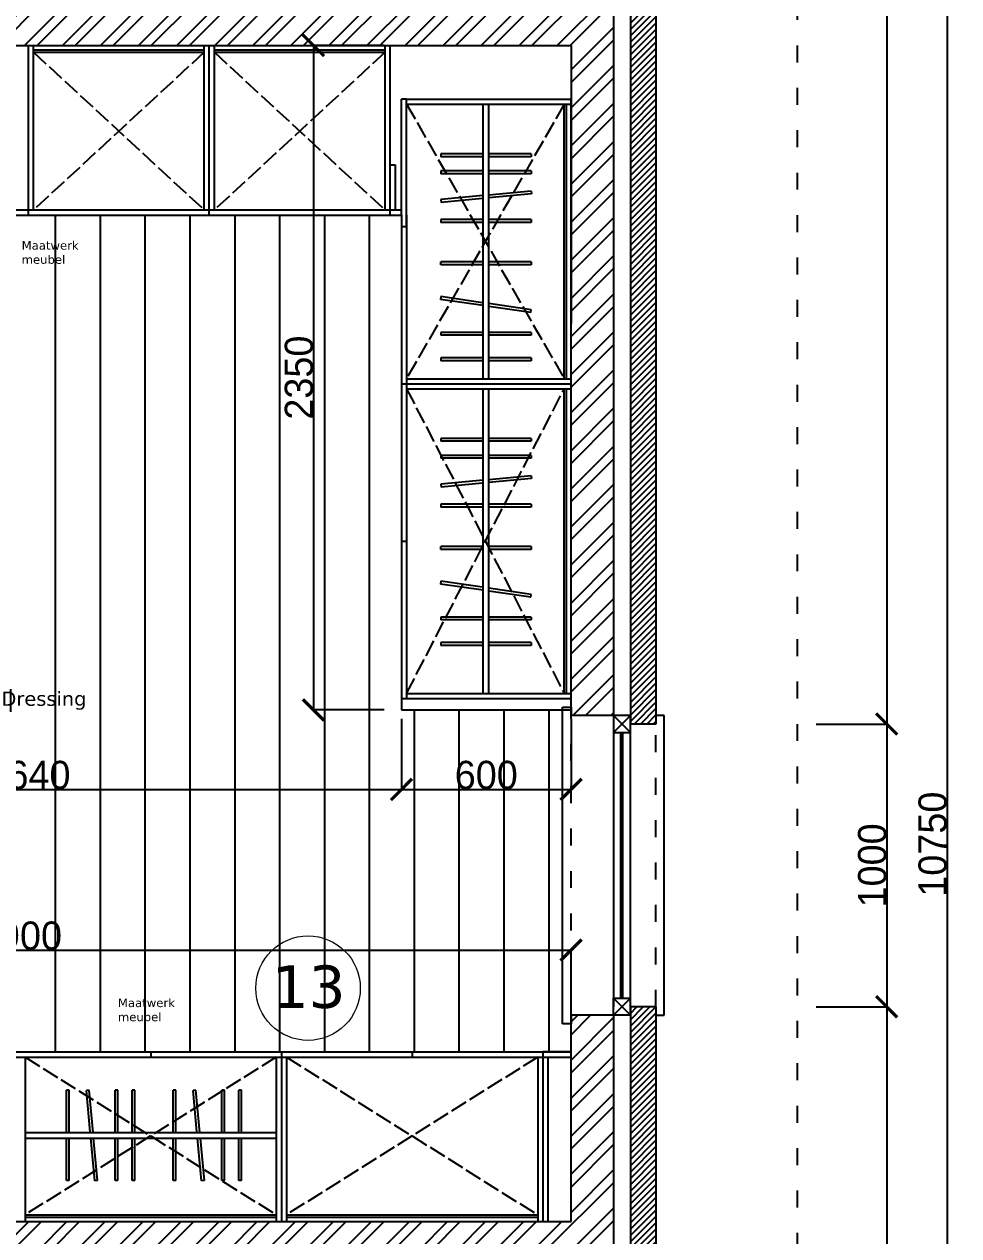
# Model space of a CAD drawing. Header units: millimetres. Extents: x -153917 to -31303, y -39726 to 31262.
# Drawn here: x -99965 to -96657, y -2575 to 1710 of the extents above; entities that cross this region are included whole.
import ezdxf

# ---------------------------------------------------------------- set-up
doc = ezdxf.new("R2010")
doc.units = ezdxf.units.MM
doc.header["$LTSCALE"] = 5
doc.linetypes.add('ACAD_ISO02W100', pattern=[15, 12, -3])
doc.linetypes.add('ACAD_ISO03W100', pattern=[30, 12, -18])
for name, color, linetype in [('Bemating', 1, 'Continuous'), ('invulling muren', 252, 'Continuous'), ('Meubel', 8, 'Continuous'), ('Meubels', 8, 'Continuous'), ('muren', 7, 'Continuous'), ('ramen', 8, 'Continuous'), ('Tekst', 7, 'Continuous')]:
    doc.layers.add(name, color=color, linetype=linetype)
doc.layers.add('Nummering schrijnwerkerij', color=80, linetype='Continuous', lineweight=0)
doc.layers.add('verre', color=4, linetype='Continuous', lineweight=0)
doc.layers.add('parket', color=7, linetype='Continuous', true_color=0xe6d6b7)
doc.styles.add('Geneva', font='')
doc.styles.get('Geneva').set_extended_font_data('Geneva')
doc.dimstyles.new('ISO-25', dxfattribs={"dimtxt": 100, "dimasz": 25, "dimexe": 1.25, "dimexo": 0.625, "dimtad": 1, "dimtxsty": 'Standard', "dimblk": 'ARCHTICK', "dimcen": 2.5, "dimse1": 1, "dimse2": 1, "dimadec": 0, "dimazin": 0, "dimtfac": 1, "dimtmove": 0, "dimatfit": 3, "dimfxl": 1, "dimarcsym": 0})

# ---------------------------------------------------------------- blocks, each defined once
blk = doc.blocks.new('_ArchTick')
at = {"color": 0, "linetype": 'ByBlock', "const_width": 0.15}
blk.add_lwpolyline([(-0.5, -0.5), (0.5, 0.5)], dxfattribs=at)
blk = doc.blocks.new('*D383')
at = {"layer": 'Bemating', "color": 0, "lineweight": -2, "transparency": 16777216}
for p, q in [((-114929.6, -10738.3), (-114929.6, -10989.5)), ((-97729.6, -10738.3), (-97729.6, -10989.5)), ((-114929.6, -10988.3), (-97729.6, -10988.3))]:
    blk.add_line(p, q, dxfattribs=at)
at = {"layer": 'Defpoints', "color": 0, "transparency": 16777216}
for p in [(-114929.6, 501.3), (-97729.6, -2778.7), (-97729.6, -10988.3)]:
    blk.add_point(p, dxfattribs=at)
at = {"layer": 'Bemating', "color": 0, "lineweight": -2, "transparency": 16777216, "xscale": 75, "yscale": 75, "zscale": 75, "rotation": 180}
blk.add_blockref('_ArchTick', (-114929.6, -10988.3), dxfattribs=at)
at = {"layer": 'Bemating', "color": 0, "lineweight": -2, "transparency": 16777216, "xscale": 75, "yscale": 75, "zscale": 75}
blk.add_blockref('_ArchTick', (-97729.6, -10988.3), dxfattribs=at)
at = {"layer": 'Bemating', "color": 0, "transparency": 16777216, "insert": (-106329.6, -10937.6), "char_height": 100, "attachment_point": 5, "style": 'Geneva'}
blk.add_mtext('17200', dxfattribs=at)
blk = doc.blocks.new('*D385')
at = {"layer": 'Bemating', "color": 0, "lineweight": -2, "transparency": 16777216}
for p, q in [((-96948.9, 4185.3), (-96697.6, 4185.3)), ((-96698.9, 4185.3), (-96698.9, -6564.7)), ((-96948.9, -6564.7), (-96697.6, -6564.7))]:
    blk.add_line(p, q, dxfattribs=at)
at = {"layer": 'Defpoints', "color": 0, "transparency": 16777216}
for p in [(-97729.6, 4185.3), (-97729.6, -6564.7), (-96698.9, -6564.7)]:
    blk.add_point(p, dxfattribs=at)
at = {"layer": 'Bemating', "color": 0, "lineweight": -2, "transparency": 16777216, "xscale": 75, "yscale": 75, "zscale": 75}
for p, rotation in [((-96698.9, 4185.3), 90), ((-96698.9, -6564.7), 270)]:
    blk.add_blockref('_ArchTick', p, dxfattribs=dict(at, rotation=rotation))
at = {"layer": 'Bemating', "color": 0, "transparency": 16777216, "insert": (-96749.5, -1189.7), "char_height": 100, "attachment_point": 5, "rotation": 90, "style": 'Geneva'}
blk.add_mtext('10750', dxfattribs=at)
blk = doc.blocks.new('*D411')
at = {"layer": 'Bemating', "color": 0, "lineweight": -2, "transparency": 16777216}
for p, q in [((-97162.6, 5135.3), (-96911.3, 5135.3)), ((-96912.6, 5135.3), (-96912.6, -764.7)), ((-97162.6, -764.7), (-96911.3, -764.7))]:
    blk.add_line(p, q, dxfattribs=at)
at = {"layer": 'Defpoints', "color": 0, "transparency": 16777216}
for p in [(-97729.6, 5135.3), (-97729.6, -764.7), (-96912.6, -764.7)]:
    blk.add_point(p, dxfattribs=at)
at = {"layer": 'Bemating', "color": 0, "lineweight": -2, "transparency": 16777216, "xscale": 75, "yscale": 75, "zscale": 75}
for p, rotation in [((-96912.6, 5135.3), 90), ((-96912.6, -764.7), 270)]:
    blk.add_blockref('_ArchTick', p, dxfattribs=dict(at, rotation=rotation))
at = {"layer": 'Bemating', "color": 0, "transparency": 16777216, "insert": (-96963.2, 2185.3), "char_height": 100, "attachment_point": 5, "rotation": 90, "style": 'Geneva'}
blk.add_mtext('5900', dxfattribs=at)
blk = doc.blocks.new('*D412')
at = {"layer": 'Bemating', "color": 0, "lineweight": -2, "transparency": 16777216}
for p, q in [((-97162.6, -764.7), (-96911.3, -764.7)), ((-96912.6, -764.7), (-96912.6, -1764.7)), ((-97162.6, -1764.7), (-96911.3, -1764.7))]:
    blk.add_line(p, q, dxfattribs=at)
at = {"layer": 'Defpoints', "color": 0, "transparency": 16777216}
for p in [(-97729.6, -764.7), (-97729.6, -1764.7), (-96912.6, -1764.7)]:
    blk.add_point(p, dxfattribs=at)
at = {"layer": 'Bemating', "color": 0, "lineweight": -2, "transparency": 16777216, "xscale": 75, "yscale": 75, "zscale": 75}
for p, rotation in [((-96912.6, -764.7), 90), ((-96912.6, -1764.7), 270)]:
    blk.add_blockref('_ArchTick', p, dxfattribs=dict(at, rotation=rotation))
at = {"layer": 'Bemating', "color": 0, "transparency": 16777216, "insert": (-96963.2, -1264.7), "char_height": 100, "attachment_point": 5, "rotation": 90, "style": 'Geneva'}
blk.add_mtext('1000', dxfattribs=at)
blk = doc.blocks.new('*D413')
at = {"layer": 'Bemating', "color": 0, "lineweight": -2, "transparency": 16777216}
for p, q in [((-97162.6, -1764.7), (-96911.3, -1764.7)), ((-96912.6, -1764.7), (-96912.6, -6564.7)), ((-97162.6, -6564.7), (-96911.3, -6564.7))]:
    blk.add_line(p, q, dxfattribs=at)
at = {"layer": 'Defpoints', "color": 0, "transparency": 16777216}
for p in [(-97729.6, -1764.7), (-97729.6, -6564.7), (-96912.6, -6564.7)]:
    blk.add_point(p, dxfattribs=at)
at = {"layer": 'Bemating', "color": 0, "lineweight": -2, "transparency": 16777216, "xscale": 75, "yscale": 75, "zscale": 75}
for p, rotation in [((-96912.6, -1764.7), 90), ((-96912.6, -6564.7), 270)]:
    blk.add_blockref('_ArchTick', p, dxfattribs=dict(at, rotation=rotation))
at = {"layer": 'Bemating', "color": 0, "transparency": 16777216, "insert": (-96963.2, -4164.7), "char_height": 100, "attachment_point": 5, "rotation": 90, "style": 'Geneva'}
blk.add_mtext('4800', dxfattribs=at)
blk = doc.blocks.new('*D588')
at = {"layer": 'Bemating', "color": 0, "lineweight": -2, "transparency": 16777216}
for p, q in [((-101269.6, -746.1), (-101269.6, -997.3)), ((-98629.6, -746.1), (-98629.6, -997.3)), ((-101269.6, -996.1), (-98629.6, -996.1))]:
    blk.add_line(p, q, dxfattribs=at)
at = {"layer": 'Defpoints', "color": 0, "transparency": 16777216}
for p in [(-101269.6, -714.7), (-98629.6, -714.7), (-98629.6, -996.1)]:
    blk.add_point(p, dxfattribs=at)
at = {"layer": 'Bemating', "color": 0, "lineweight": -2, "transparency": 16777216, "xscale": 75, "yscale": 75, "zscale": 75, "rotation": 180}
blk.add_blockref('_ArchTick', (-101269.6, -996.1), dxfattribs=at)
at = {"layer": 'Bemating', "color": 0, "lineweight": -2, "transparency": 16777216, "xscale": 75, "yscale": 75, "zscale": 75}
blk.add_blockref('_ArchTick', (-98629.6, -996.1), dxfattribs=at)
at = {"layer": 'Bemating', "color": 0, "transparency": 16777216, "insert": (-99949.6, -945.5), "char_height": 100, "attachment_point": 5, "style": 'Geneva'}
blk.add_mtext('2640', dxfattribs=at)
blk = doc.blocks.new('*D589')
at = {"layer": 'Bemating', "color": 0, "lineweight": -2, "transparency": 16777216}
for p, q in [((-98629.6, -746.1), (-98629.6, -997.3)), ((-98029.6, -746.1), (-98029.6, -997.3)), ((-98629.6, -996.1), (-98029.6, -996.1))]:
    blk.add_line(p, q, dxfattribs=at)
at = {"layer": 'Defpoints', "color": 0, "transparency": 16777216}
for p in [(-98629.6, -714.7), (-98029.6, -714.7), (-98029.6, -996.1)]:
    blk.add_point(p, dxfattribs=at)
at = {"layer": 'Bemating', "color": 0, "lineweight": -2, "transparency": 16777216, "xscale": 75, "yscale": 75, "zscale": 75, "rotation": 180}
blk.add_blockref('_ArchTick', (-98629.6, -996.1), dxfattribs=at)
at = {"layer": 'Bemating', "color": 0, "lineweight": -2, "transparency": 16777216, "xscale": 75, "yscale": 75, "zscale": 75}
blk.add_blockref('_ArchTick', (-98029.6, -996.1), dxfattribs=at)
at = {"layer": 'Bemating', "color": 0, "transparency": 16777216, "insert": (-98329.6, -945.5), "char_height": 100, "attachment_point": 5, "style": 'Geneva'}
blk.add_mtext('600', dxfattribs=at)
blk = doc.blocks.new('*D594')
at = {"layer": 'Bemating', "color": 0, "lineweight": -2, "transparency": 16777216}
for p, q in [((-101929.6, -1814.5), (-101929.6, -1563.2)), ((-101929.6, -1564.5), (-98029.6, -1564.5)), ((-98029.6, -1814.5), (-98029.6, -1563.2))]:
    blk.add_line(p, q, dxfattribs=at)
at = {"layer": 'Defpoints', "color": 0, "transparency": 16777216}
for p in [(-98029.6, -1564.5), (-101929.6, -1924.7), (-98029.6, -1924.7)]:
    blk.add_point(p, dxfattribs=at)
at = {"layer": 'Bemating', "color": 0, "lineweight": -2, "transparency": 16777216, "xscale": 75, "yscale": 75, "zscale": 75, "rotation": 180}
blk.add_blockref('_ArchTick', (-101929.6, -1564.5), dxfattribs=at)
at = {"layer": 'Bemating', "color": 0, "lineweight": -2, "transparency": 16777216, "xscale": 75, "yscale": 75, "zscale": 75}
blk.add_blockref('_ArchTick', (-98029.6, -1564.5), dxfattribs=at)
at = {"layer": 'Bemating', "color": 0, "transparency": 16777216, "insert": (-99979.6, -1513.9), "char_height": 100, "attachment_point": 5, "style": 'Geneva'}
blk.add_mtext('3900', dxfattribs=at)
blk = doc.blocks.new('*D595')
at = {"layer": 'Bemating', "color": 0, "lineweight": -2, "transparency": 16777216}
for p, q in [((-98691.4, 1635.3), (-98942.6, 1635.3)), ((-98941.4, 1635.3), (-98941.4, -714.7)), ((-98691.4, -714.7), (-98942.6, -714.7))]:
    blk.add_line(p, q, dxfattribs=at)
at = {"layer": 'Defpoints', "color": 0, "transparency": 16777216}
for p in [(-98029.6, 1635.3), (-98941.4, -714.7), (-98209.2, -714.7)]:
    blk.add_point(p, dxfattribs=at)
at = {"layer": 'Bemating', "color": 0, "lineweight": -2, "transparency": 16777216, "xscale": 75, "yscale": 75, "zscale": 75}
for p, rotation in [((-98941.4, 1635.3), 90), ((-98941.4, -714.7), 270)]:
    blk.add_blockref('_ArchTick', p, dxfattribs=dict(at, rotation=rotation))
at = {"layer": 'Bemating', "color": 0, "transparency": 16777216, "insert": (-98992, 460.3), "char_height": 100, "attachment_point": 5, "rotation": 90, "style": 'Geneva'}
blk.add_mtext('2350', dxfattribs=at)

msp = doc.modelspace()

# ---------------------------------------------------------------- hatches: boundary and pattern name
at = {"layer": 'invulling muren'}
h = msp.add_hatch(dxfattribs=at)
h.set_pattern_fill('ANSI31', color=256, scale=5)
h.set_pattern_definition([(45, (1e-10, -23136.502), (-11.2253202, 11.2253202), [])])
h.paths.add_polyline_path([(-103539.643, 4172.815), (-103629.643, 4172.815), (-103629.643, 1935.315), (-104419.643, 1935.315), (-104419.643, 1845.315), (-104389.643, 1845.315), (-103539.643, 1845.315)])
h.paths.add_polyline_path([(-105819.643, 1845.315), (-105819.643, 1935.315), (-105849.643, 1935.315), (-107319.643, 1935.315), (-107319.643, 1845.315), (-107289.643, 1845.315)])
h.paths.add_polyline_path([(-108719.643, 1845.315), (-108719.643, 1935.315), (-108749.643, 1935.315), (-111529.643, 1935.315), (-111529.643, 1845.315)])
h.paths.add_polyline_path([(-114929.643, 1935.315), (-114929.643, 651.315), (-114929.643, 501.315), (-114929.643, -464.685), (-114839.643, -464.685), (-114839.643, -434.685), (-114839.643, 651.315), (-114839.643, 1845.315), (-112929.643, 1845.315), (-112929.643, 1935.315), (-112959.643, 1935.315)])
h.paths.add_polyline_path([(-114839.643, -1464.685), (-114929.643, -1464.685), (-114929.643, -3674.685), (-114839.643, -3674.685), (-114839.643, -3644.685)])
h.paths.add_polyline_path([(-114929.643, -7064.685), (-113829.643, -7064.685), (-113829.643, -6974.685), (-113859.643, -6974.685), (-114839.643, -6974.685), (-114839.643, -4674.685), (-114929.643, -4674.685)])
h.paths.add_polyline_path([(-112429.643, -6974.685), (-112429.643, -7064.685), (-112399.643, -7064.685), (-111729.643, -7064.685), (-111729.643, -6974.685)])
h.paths.add_polyline_path([(-108829.643, -7764.685), (-108739.643, -7764.685), (-108739.643, -7734.685), (-108739.643, -6974.685), (-110329.643, -6974.685), (-110329.643, -7064.685), (-108829.643, -7064.685)])
h.paths.add_polyline_path([(-108739.643, -9774.685), (-108739.643, -9164.685), (-108829.643, -9164.685), (-108829.643, -9194.685), (-108829.643, -9864.685), (-108029.643, -9864.685), (-108029.643, -9774.685), (-108059.643, -9774.685)])
h.paths.add_polyline_path([(-104529.643, -9864.685), (-104529.643, -9774.685), (-104559.643, -9774.685), (-106629.643, -9774.685), (-106629.643, -9864.685), (-106599.643, -9864.685)])
h.paths.add_polyline_path([(-101929.643, -9864.685), (-101929.643, -9164.685), (-102019.643, -9164.685), (-102019.643, -9194.685), (-102019.643, -9774.685), (-103129.643, -9774.685), (-103129.643, -9864.685)])
h.paths.add_polyline_path([(-101929.643, -6474.685), (-102019.643, -6474.685), (-102019.643, -7764.685), (-101929.643, -7764.685), (-101929.643, -7734.685)])
h.paths.add_polyline_path([(-97729.643, 4172.815), (-97819.643, 4172.815), (-97819.643, -764.685), (-97729.643, -764.685), (-97729.643, 651.315)])
h.paths.add_polyline_path([(-97819.643, -5602.185), (-97729.643, -5602.185), (-97729.643, -5464.685), (-97729.643, -2928.685), (-97729.643, -1764.685), (-97819.643, -1764.685), (-97819.643, -1794.685)])
h = msp.add_hatch(dxfattribs=at)
h.set_pattern_fill('ANSI32', color=256, scale=10)
h.set_pattern_definition([(45, (1e-10, -23136.5), (-67.35192, 67.35192), []), (45, (44.9, -23136.5), (-67.35192, 67.35192), [])])
h.paths.add_polyline_path([(-98029.643, 1785.315), (-103329.643, 1785.315), (-103329.643, 4172.815), (-103479.643, 4172.815), (-103479.643, 1785.315), (-104389.643, 1785.315), (-104389.643, 1635.315), (-104359.643, 1635.315), (-103329.643, 1635.315), (-102229.643, 1635.315), (-102229.643, -714.685), (-101929.643, -714.685), (-101929.643, 1635.315), (-98029.643, 1635.315), (-98029.643, 651.315), (-98029.643, -734.685), (-97879.643, -734.685), (-97879.643, 4172.815), (-98029.643, 4172.815)])
h.paths.add_polyline_path([(-102229.643, -4384.685), (-103159.643, -4384.685), (-103159.643, -4394.685), (-103159.643, -4484.685), (-102229.643, -4484.685), (-102229.643, -4673.685), (-102229.643, -4784.685), (-102229.643, -5676.685), (-102229.643, -7734.685), (-102079.643, -7734.685), (-102079.643, -6414.685), (-102019.643, -6414.685), (-101929.643, -6414.685), (-101929.643, -5676.685), (-101929.643, -2778.685), (-101929.643, -2624.685), (-98029.643, -2624.685), (-98029.643, -2928.685), (-98029.643, -5602.185), (-97879.643, -5602.185), (-97879.643, -1794.685), (-98029.643, -1794.685), (-98029.643, -1824.685), (-98029.643, -2524.685), (-101929.643, -2524.685), (-101929.643, -1814.685), (-102229.643, -1814.685)])
h.paths.add_polyline_path([(-108529.643, -9564.685), (-108529.643, -9194.685), (-108679.643, -9194.685), (-108679.643, -9714.685), (-108059.643, -9714.685), (-108059.643, -9564.685), (-108089.643, -9564.685)])
h.paths.add_polyline_path([(-105079.643, -9564.685), (-105079.643, -4484.685), (-104009.643, -4484.685), (-104009.643, -4474.685), (-104009.643, -4384.685), (-105079.643, -4384.685), (-105079.643, -2839.685), (-105089.643, -2839.685), (-105179.643, -2839.685), (-105179.643, -3064.685), (-105279.643, -3064.685), (-105279.643, -3074.685), (-105279.643, -3214.685), (-105229.643, -3214.685), (-105229.643, -9564.685), (-106599.643, -9564.685), (-106599.643, -9714.685), (-104559.643, -9714.685), (-104559.643, -9564.685), (-104589.643, -9564.685)])
h.paths.add_polyline_path([(-102229.643, -9564.685), (-103099.643, -9564.685), (-103099.643, -9714.685), (-102079.643, -9714.685), (-102079.643, -9194.685), (-102229.643, -9194.685), (-102229.643, -9224.685)])
at = {"layer": 'parket'}
h = msp.add_hatch(dxfattribs=at)
h.set_pattern_fill('LINE', color=256, scale=50, angle=90)
h.paths.add_polyline_path([(-102629.643, 1635.315), (-102729.643, 1635.315), (-103329.643, 1635.315), (-104359.643, 1635.315), (-104359.643, 1605.315), (-105879.643, 1605.315), (-105879.643, 1635.315), (-106349.643, 1635.315), (-106349.643, 925.315), (-104719.643, 925.315), (-104719.643, -954.685), (-106349.643, -954.685), (-106349.643, -1664.685), (-105079.643, -1664.685), (-105079.643, -1989.685), (-105079.643, -1999.685), (-105079.643, -2024.685, -0.41421356), (-104299.643, -2804.685), (-105079.643, -2804.685), (-105079.643, -2839.685), (-105079.643, -3064.685), (-103332.674, -3064.685, -0.44024961), (-103033.105, -2921.807, -0.59671455), (-102524.763, -3064.685), (-102229.643, -3064.685), (-102229.643, -1814.685), (-102229.643, -714.685), (-102729.643, -714.685), (-102729.643, 925.315), (-102629.643, 925.315)])
h.paths.add_polyline_path([(-104619.643, 925.315), (-104119.643, 925.315), (-104119.643, -954.685), (-104619.643, -954.685)], flags=0)
h.paths.add_polyline_path([(-102355.605, -2375.015, -1), (-103075.605, -2375.015, -1)], flags=0)
h.paths.add_polyline_path([(-103332.674, -3064.685), (-105079.643, -3064.685), (-105079.643, -3214.685), (-103326.092, -3214.685, -0.09630231), (-103342.48, -3130.387, -0.07421812)])
h.paths.add_polyline_path([(-102229.643, -3064.685), (-102524.763, -3064.685, -0.12708391), (-102529.567, -3214.685), (-102229.643, -3214.685)])
h.paths.add_polyline_path([(-102229.643, -3214.685), (-102529.567, -3214.685, -0.57521123), (-103033.105, -3338.968, -0.41432246), (-103326.092, -3214.685), (-105079.643, -3214.685), (-105079.643, -3934.685), (-104727.089, -3934.685, -2.19747734), (-104425.492, -3934.685), (-104209.643, -3934.685, -0.41421356), (-104009.643, -4134.685), (-104009.643, -4384.685), (-103999.643, -4384.685), (-103974.643, -4384.685), (-103194.643, -4384.685), (-103159.643, -4384.685), (-102229.643, -4384.685)])
h.paths.add_polyline_path([(-102355.605, -3885.76, -1), (-103075.605, -3885.76, -1)], flags=16)
h.paths.add_polyline_path([(-104119.643, 925.315), (-104119.643, -954.685), (-104619.643, -954.685), (-104619.643, 925.315)], flags=16)
h.paths.add_polyline_path([(-102355.605, -2375.015, -1), (-103075.605, -2375.015, -1)], flags=16)
h.paths.add_polyline_path([(-105079.643, -2024.685), (-105079.643, -2804.685), (-104299.643, -2804.685, 0.41421356)], flags=17)
h.paths.add_polyline_path([(-103194.643, -4384.685), (-103974.643, -4384.685), (-103974.643, -4424.685), (-103964.643, -4424.685), (-103964.643, -4444.685), (-103204.643, -4444.685), (-103204.643, -4424.685), (-103194.643, -4424.685)])
h.paths.add_polyline_path([(-101919.643, -714.685), (-101919.643, -604.685), (-101879.643, -604.685), (-101879.643, -714.685), (-101879.643, -1814.685), (-101879.643, -1924.685), (-101829.643, -1924.685), (-101829.643, -714.685), (-101869.643, -714.685), (-101869.643, 385.315), (-101869.643, 585.315), (-101929.643, 585.315), (-101929.643, -714.685), (-102229.643, -714.685), (-102229.643, -1814.685), (-101929.643, -1814.685), (-101929.643, -1924.685), (-101919.643, -1924.685), (-101919.643, -1814.685)])
h.paths.add_polyline_path([(-98059.643, -734.685), (-98059.643, -714.685), (-98629.643, -714.685), (-98629.643, 1035.315), (-101269.643, 1035.315), (-101269.643, -714.685), (-101829.643, -714.685), (-101829.643, -1924.685), (-98029.643, -1924.685), (-98029.643, -1824.685), (-98059.643, -1824.685)])
h.paths.add_polyline_path([(-101744.418, -1115.574), (-101764.384, -1192.256), (-101784.351, -1115.574), (-101764.384, -1141.019)], flags=16)
h.paths.add_polyline_path([(-103339.314, -3592.76), (-103063.441, -3592.76), (-103063.441, -3484.18), (-103339.314, -3484.18)], flags=24)
h.paths.add_polyline_path([(-104025.967, -1695.607), (-103694.586, -1695.607), (-103694.586, -1501.444), (-104025.967, -1501.444)], flags=24)
h.paths.add_polyline_path([(-102233.163, -1390.743), (-102233.163, -954.997), (-102348.935, -954.997), (-102348.935, -1390.743)], flags=24)

# ---------------------------------------------------------------- linework, layer by layer
at = {"layer": 'Meubel', "linetype": 'ACAD_ISO03W100'}
msp.add_line((-97229.643, 4035.315), (-97229.643, -5464.685), dxfattribs=at)
at = {"layer": 'Meubel'}
for p, q in [((-99949.643, 1035.315), (-99949.643, 1635.315)), ((-99931.643, 1053.315), (-99931.643, 1635.315)), ((-99327.643, 1053.315), (-99327.643, 1635.315)), ((-99309.643, 1035.315), (-99309.643, 1635.315)), ((-99291.643, 1053.315), (-99291.643, 1635.315)), ((-98687.643, 1053.315), (-98687.643, 1635.315)), ((-98669.643, 1035.315), (-98669.643, 1635.315)), ((-99931.643, 1619.315), (-99327.643, 1619.315)), ((-99931.643, 1611.315), (-99327.643, 1611.315)), ((-99291.643, 1619.315), (-98687.643, 1619.315)), ((-99291.643, 1611.315), (-98687.643, 1611.315)), ((-98629.643, 1035.315), (-98629.643, 1445.315)), ((-98611.643, 1445.315), (-98629.643, 1445.315)), ((-98611.643, 995.315), (-98611.643, 1445.315)), ((-98611.643, 1445.315), (-98029.643, 1445.315)), ((-98611.643, 1427.315), (-98029.643, 1427.315)), ((-98053.643, 456.649), (-98053.643, 1427.315)), ((-98045.643, 456.649), (-98045.643, 1427.315)), ((-98029.643, 456.649), (-98029.643, 1445.315)), ((-99309.643, 1053.315), (-99309.643, 1213.315)), ((-98669.643, 1053.315), (-98669.643, 1213.315)), ((-98669.643, 1213.315), (-98651.643, 1213.315)), ((-98651.643, 1213.315), (-98651.643, 1053.315)), ((-101269.643, 1053.315), (-99681.353, 1053.315)), ((-101269.643, 1035.315), (-98629.643, 1035.315)), ((-99693.643, 1053.315), (-98629.643, 1053.315)), ((-98629.643, 1035.315), (-98629.643, -714.685)), ((-98629.643, 1035.315), (-98629.643, 995.315)), ((-98611.643, 1035.315), (-98611.643, -674.685)), ((-98629.643, 995.315), (-98611.643, 995.315)), ((-98629.643, 438.649), (-98029.643, 438.649)), ((-98611.643, 456.649), (-98029.643, 456.649)), ((-98611.643, 420.649), (-98029.643, 420.649)), ((-98053.643, -656.685), (-98053.643, 420.649)), ((-98045.643, -656.685), (-98045.643, 420.649)), ((-98629.643, -118.018), (-98611.643, -118.018)), ((-98629.643, -674.685), (-98029.643, -674.685)), ((-98611.643, -656.685), (-98029.643, -656.685)), ((-98629.643, -714.685), (-98029.643, -714.685)), ((-101929.643, -1924.685), (-98029.643, -1924.685)), ((-99517.143, -1924.685), (-99517.143, -1942.685)), ((-99054.643, -1924.685), (-99054.643, -2524.685)), ((-99054.643, -1924.685), (-99054.643, -2524.685)), ((-99054.643, -1924.685), (-99054.643, -2524.685)), ((-98592.143, -1924.685), (-98592.143, -1942.685)), ((-98029.643, -1924.685), (-98129.643, -1924.685)), ((-98129.643, -1924.685), (-98129.643, -1942.685)), ((-98129.643, -1924.685), (-98129.643, -2524.685)), ((-98129.643, -1924.685), (-98129.643, -2524.685)), ((-101929.643, -1942.685), (-98029.643, -1942.685)), ((-99961.643, -1942.685), (-99961.643, -2524.685)), ((-99072.643, -1942.685), (-99072.643, -2524.685)), ((-99054.643, -1942.685), (-99054.643, -2102.685)), ((-99036.643, -1942.685), (-99036.643, -2524.685)), ((-98147.643, -1942.685), (-98147.643, -2524.685)), ((-98147.643, -1942.685), (-98147.643, -2524.685)), ((-98129.643, -1942.685), (-98029.643, -1942.685)), ((-98129.643, -1942.685), (-98129.643, -2524.685)), ((-98111.643, -1942.685), (-98111.643, -2524.685)), ((-99961.643, -2500.685), (-99072.643, -2500.685)), ((-99961.643, -2508.685), (-99072.643, -2508.685)), ((-99036.643, -2500.685), (-98147.643, -2500.685)), ((-99036.643, -2508.685), (-98147.643, -2508.685))]:
    msp.add_line(p, q, dxfattribs=at)
at = {"layer": 'Meubel', "linetype": 'ACAD_ISO02W100'}
for p, q in [((-99931.643, 1611.315), (-99327.643, 1053.315)), ((-99327.643, 1611.315), (-99931.643, 1053.315)), ((-99291.643, 1611.315), (-98687.643, 1053.315)), ((-98687.643, 1611.315), (-99291.643, 1053.315)), ((-98611.643, 1427.315), (-98053.643, 456.649)), ((-98053.643, 1427.315), (-98611.643, 456.649)), ((-98611.643, 420.649), (-98053.643, -656.685)), ((-98611.643, -656.685), (-98053.643, 420.649)), ((-99961.643, -1942.685), (-99072.643, -2500.685)), ((-99072.643, -1942.685), (-99961.643, -2500.685)), ((-99036.643, -1942.685), (-98147.643, -2500.685)), ((-98147.643, -1942.685), (-99036.643, -2500.685))]:
    msp.add_line(p, q, dxfattribs=at)
at = {"layer": 'Meubels'}
for p, q in [((-98340.643, 456.649), (-98340.643, 1427.315)), ((-98320.643, 456.649), (-98320.643, 1427.315)), ((-98490.643, 1251.779), (-98490.643, 1241.779)), ((-98341.73, 1251.779), (-98490.643, 1251.779)), ((-98170.643, 1251.779), (-98320.643, 1251.779)), ((-98170.643, 1251.779), (-98170.643, 1241.779)), ((-98340.856, 1241.779), (-98490.643, 1241.779)), ((-98170.643, 1241.779), (-98320.643, 1241.779)), ((-98490.643, 1191.779), (-98490.643, 1181.779)), ((-98341.73, 1191.779), (-98490.643, 1191.779)), ((-98339.982, 1181.779), (-98490.643, 1181.779)), ((-98170.643, 1191.779), (-98320.643, 1191.779)), ((-98170.643, 1181.779), (-98320.643, 1181.779)), ((-98170.643, 1191.779), (-98170.643, 1181.779)), ((-98170.643, 1120.059), (-98320.643, 1106.031)), ((-98170.643, 1120.059), (-98169.712, 1110.102)), ((-98340.851, 1104.141), (-98490.643, 1090.133)), ((-98490.643, 1090.133), (-98489.712, 1080.176)), ((-98342.705, 1093.924), (-98489.712, 1080.176)), ((-98169.712, 1110.102), (-98320.643, 1095.987)), ((-98490.643, 1019.452), (-98490.643, 1009.452)), ((-98341.73, 1019.452), (-98490.643, 1019.452)), ((-98340.856, 1009.452), (-98490.643, 1009.452)), ((-98170.643, 1019.452), (-98320.643, 1019.452)), ((-98170.643, 1009.452), (-98320.643, 1009.452)), ((-98170.643, 1019.452), (-98170.643, 1009.452)), ((-98490.643, 859.452), (-98490.643, 869.452)), ((-98341.73, 869.452), (-98490.643, 869.452)), ((-98340.643, 859.452), (-98490.643, 859.452)), ((-98170.643, 869.452), (-98320.643, 869.452)), ((-98170.643, 859.452), (-98320.643, 859.452)), ((-98170.643, 869.452), (-98170.643, 859.452)), ((-98490.643, 747.035), (-98492.091, 737.14)), ((-98340.643, 714.977), (-98492.091, 737.14)), ((-98342.856, 725.407), (-98490.643, 747.035)), ((-98170.643, 700.205), (-98320.643, 722.156)), ((-98172.091, 690.31), (-98320.643, 712.05)), ((-98172.091, 690.31), (-98170.643, 700.205)), ((-98490.643, 620.059), (-98490.643, 610.059)), ((-98340.643, 620.059), (-98490.643, 620.059)), ((-98341.73, 610.059), (-98490.643, 610.059)), ((-98170.643, 620.059), (-98320.643, 620.059)), ((-98170.643, 610.059), (-98320.643, 610.059)), ((-98170.643, 620.059), (-98170.643, 610.059)), ((-98490.643, 530.059), (-98490.643, 520.059)), ((-98340.643, 530.059), (-98490.643, 530.059)), ((-98340.643, 520.059), (-98490.643, 520.059)), ((-98170.643, 530.059), (-98320.643, 530.059)), ((-98170.643, 520.059), (-98320.643, 520.059)), ((-98170.643, 530.059), (-98170.643, 520.059)), ((-98340.643, -656.685), (-98340.643, 420.649)), ((-98320.643, -656.685), (-98320.643, 420.649)), ((-98490.643, 245.112), (-98490.643, 235.112)), ((-98341.73, 245.112), (-98490.643, 245.112)), ((-98340.856, 235.112), (-98490.643, 235.112)), ((-98170.643, 245.112), (-98320.643, 245.112)), ((-98170.643, 235.112), (-98320.643, 235.112)), ((-98170.643, 245.112), (-98170.643, 235.112)), ((-98490.643, 185.112), (-98490.643, 175.112)), ((-98341.73, 185.112), (-98490.643, 185.112)), ((-98339.982, 175.112), (-98490.643, 175.112)), ((-98170.643, 185.112), (-98320.643, 185.112)), ((-98170.643, 175.112), (-98320.643, 175.112)), ((-98170.643, 185.112), (-98170.643, 175.112)), ((-98340.851, 97.475), (-98490.643, 83.466)), ((-98342.705, 87.258), (-98489.712, 73.51)), ((-98170.643, 113.392), (-98320.643, 99.364)), ((-98169.712, 103.436), (-98320.643, 89.321)), ((-98170.643, 113.392), (-98169.712, 103.436)), ((-98490.643, 83.466), (-98489.712, 73.51)), ((-98490.643, 12.786), (-98490.643, 2.786)), ((-98341.73, 12.786), (-98490.643, 12.786)), ((-98340.856, 2.786), (-98490.643, 2.786)), ((-98170.643, 12.786), (-98320.643, 12.786)), ((-98170.643, 2.786), (-98320.643, 2.786)), ((-98170.643, 12.786), (-98170.643, 2.786)), ((-98490.643, -147.214), (-98490.643, -137.214)), ((-98341.73, -137.214), (-98490.643, -137.214)), ((-98340.643, -147.214), (-98490.643, -147.214)), ((-98170.643, -137.214), (-98320.643, -137.214)), ((-98170.643, -147.214), (-98320.643, -147.214)), ((-98170.643, -137.214), (-98170.643, -147.214)), ((-98490.643, -259.632), (-98492.091, -269.527)), ((-98340.643, -291.69), (-98492.091, -269.527)), ((-98342.856, -281.26), (-98490.643, -259.632)), ((-98170.643, -306.462), (-98320.643, -284.51)), ((-98172.091, -316.356), (-98320.643, -294.617)), ((-98172.091, -316.356), (-98170.643, -306.462)), ((-98490.643, -386.607), (-98490.643, -396.607)), ((-98340.643, -386.607), (-98490.643, -386.607)), ((-98341.73, -396.607), (-98490.643, -396.607)), ((-98170.643, -386.607), (-98320.643, -386.607)), ((-98170.643, -396.607), (-98320.643, -396.607)), ((-98170.643, -386.607), (-98170.643, -396.607)), ((-98490.643, -476.607), (-98490.643, -486.607)), ((-98340.643, -476.607), (-98490.643, -476.607)), ((-98340.643, -486.607), (-98490.643, -486.607)), ((-98170.643, -476.607), (-98320.643, -476.607)), ((-98170.643, -486.607), (-98320.643, -486.607)), ((-98170.643, -476.607), (-98170.643, -486.607)), ((-99805.506, -2059.685), (-99815.506, -2059.685)), ((-99815.506, -2209.472), (-99815.506, -2059.685)), ((-99805.506, -2208.598), (-99805.506, -2059.685)), ((-99734.825, -2059.685), (-99744.782, -2060.616)), ((-99731.034, -2207.623), (-99744.782, -2060.616)), ((-99720.817, -2209.477), (-99734.825, -2059.685)), ((-99633.18, -2059.685), (-99643.18, -2059.685)), ((-99643.18, -2210.346), (-99643.18, -2059.685)), ((-99633.18, -2208.598), (-99633.18, -2059.685)), ((-99583.18, -2209.472), (-99583.18, -2059.685)), ((-99573.18, -2059.685), (-99583.18, -2059.685)), ((-99573.18, -2208.598), (-99573.18, -2059.685)), ((-99427.707, -2059.685), (-99437.707, -2059.685)), ((-99437.707, -2209.472), (-99437.707, -2059.685)), ((-99427.707, -2208.598), (-99427.707, -2059.685)), ((-99357.026, -2059.685), (-99366.982, -2060.616)), ((-99353.235, -2207.623), (-99366.982, -2060.616)), ((-99343.018, -2209.477), (-99357.026, -2059.685)), ((-99255.38, -2059.685), (-99265.38, -2059.685)), ((-99265.38, -2210.346), (-99265.38, -2059.685)), ((-99255.38, -2208.598), (-99255.38, -2059.685)), ((-99205.38, -2209.472), (-99205.38, -2059.685)), ((-99195.38, -2059.685), (-99205.38, -2059.685)), ((-99195.38, -2208.598), (-99195.38, -2059.685)), ((-99961.643, -2209.685), (-99072.643, -2209.685)), ((-99961.643, -2229.685), (-99072.643, -2229.685)), ((-99815.506, -2379.685), (-99815.506, -2229.685)), ((-99805.506, -2379.685), (-99805.506, -2229.685)), ((-99714.856, -2380.616), (-99728.971, -2229.685)), ((-99704.9, -2379.685), (-99718.927, -2229.685)), ((-99643.18, -2379.685), (-99643.18, -2229.685)), ((-99633.18, -2379.685), (-99633.18, -2229.685)), ((-99583.18, -2379.685), (-99583.18, -2229.685)), ((-99573.18, -2379.685), (-99573.18, -2229.685)), ((-99437.707, -2379.685), (-99437.707, -2229.685)), ((-99427.707, -2379.685), (-99427.707, -2229.685)), ((-99337.057, -2380.616), (-99351.171, -2229.685)), ((-99327.1, -2379.685), (-99341.128, -2229.685)), ((-99265.38, -2379.685), (-99265.38, -2229.685)), ((-99255.38, -2379.685), (-99255.38, -2229.685)), ((-99205.38, -2379.685), (-99205.38, -2229.685)), ((-99195.38, -2379.685), (-99195.38, -2229.685)), ((-99805.506, -2379.685), (-99815.506, -2379.685)), ((-99704.9, -2379.685), (-99714.856, -2380.616)), ((-99633.18, -2379.685), (-99643.18, -2379.685)), ((-99573.18, -2379.685), (-99583.18, -2379.685)), ((-99427.707, -2379.685), (-99437.707, -2379.685)), ((-99327.1, -2379.685), (-99337.057, -2380.616)), ((-99255.38, -2379.685), (-99265.38, -2379.685)), ((-99195.38, -2379.685), (-99205.38, -2379.685))]:
    msp.add_line(p, q, dxfattribs=at)
at = {"layer": 'muren'}
for p, q in [((-97879.643, 4172.815), (-97879.643, -734.685)), ((-97819.643, 4172.815), (-97819.643, -764.685)), ((-97729.643, 4185.315), (-97729.643, 651.315)), ((-101929.643, 1635.315), (-98029.643, 1635.315)), ((-98029.643, 1635.315), (-98029.643, 651.315)), ((-98029.643, -734.685), (-98029.643, 651.315)), ((-97729.643, 651.315), (-97729.643, -764.685)), ((-97819.643, -734.685), (-98029.643, -734.685)), ((-97819.643, -734.685), (-98029.643, -734.685)), ((-97819.643, -764.685), (-97819.643, -734.685)), ((-97819.643, -764.685), (-97819.643, -734.685)), ((-97729.643, -764.685), (-97819.643, -764.685)), ((-97729.643, -764.685), (-97819.643, -764.685)), ((-98029.643, -2524.685), (-98029.643, -1794.685)), ((-97819.643, -1794.685), (-98029.643, -1794.685)), ((-97819.643, -1794.685), (-98029.643, -1794.685)), ((-97879.643, -1794.685), (-97879.643, -5602.185)), ((-97819.643, -1764.685), (-97819.643, -5602.185)), ((-97729.643, -1764.685), (-97819.643, -1764.685)), ((-97819.643, -1764.685), (-97819.643, -1794.685)), ((-97729.643, -1764.685), (-97819.643, -1764.685)), ((-97819.643, -1764.685), (-97819.643, -1794.685)), ((-97729.643, -1764.685), (-97729.643, -2928.685)), ((-101929.643, -2524.685), (-98029.643, -2524.685))]:
    msp.add_line(p, q, dxfattribs=at)
at = {"layer": 'muren', "linetype": 'ACAD_ISO03W100'}
for p, q in [((-98029.643, -1794.685), (-98029.643, -734.685)), ((-97729.643, -1764.685), (-97729.643, -764.685))]:
    msp.add_line(p, q, dxfattribs=at)
at = {"layer": 'Nummering schrijnwerkerij'}
msp.add_circle((-98960.084, -1698.899), 184.725, dxfattribs=at)
at = {"layer": 'ramen'}
for p, q in [((-98059.643, -734.685), (-98059.643, -704.685)), ((-98059.643, -704.685), (-98029.643, -704.685)), ((-98029.643, -704.685), (-98029.643, -734.685)), ((-98059.643, -1824.685), (-98059.643, -734.685)), ((-97819.643, -734.685), (-97879.643, -734.685)), ((-97879.643, -734.685), (-97879.643, -1764.685)), ((-97879.643, -734.685), (-97879.643, -794.685)), ((-97819.643, -794.685), (-97879.643, -734.685)), ((-97879.643, -794.685), (-97819.643, -734.685)), ((-97819.643, -1794.685), (-97819.643, -734.685)), ((-97699.633, -734.685), (-97729.643, -734.685)), ((-97699.633, -764.685), (-97699.633, -734.685)), ((-97699.633, -1794.685), (-97699.633, -764.685)), ((-97879.643, -794.685), (-97819.643, -794.685)), ((-97879.643, -1794.685), (-97879.643, -1734.685)), ((-97879.643, -1734.685), (-97819.643, -1734.685)), ((-97819.643, -1734.685), (-97879.643, -1794.685)), ((-97819.643, -1794.685), (-97879.643, -1734.685)), ((-98029.643, -1794.685), (-98029.643, -1824.685)), ((-97729.643, -1764.685), (-97729.633, -1794.685)), ((-97729.633, -1794.685), (-97699.633, -1794.685)), ((-98029.643, -1824.685), (-98059.643, -1824.685))]:
    msp.add_line(p, q, dxfattribs=at)
at = {"layer": 'verre'}
for p, q in [((-97854.643, -1734.685), (-97854.643, -794.685)), ((-97849.643, -1734.685), (-97849.643, -794.685)), ((-97844.643, -1734.685), (-97844.643, -794.685))]:
    msp.add_line(p, q, dxfattribs=at)

# ---------------------------------------------------------------- texts
at = {"layer": 'Nummering schrijnwerkerij', "insert": (-99089.12, -1618.72), "char_height": 150, "attachment_point": 1}
msp.add_mtext_dynamic_manual_height_columns('{\\fVerdana|b0|i0|c0|p34;13}', width=315.86058, gutter_width=12.5, heights=[0], dxfattribs=at)
at = {"layer": 'Tekst', "char_height": 30, "attachment_point": 1}
for insert in [(-99973.742, 943.064), (-99633.13, -1735.797)]:
    msp.add_mtext_dynamic_manual_height_columns('{\\fVerdana|b0|i0|c0|p34;Maatwerk\\Pmeubel}', width=513.71165, gutter_width=12.5, heights=[0], dxfattribs=dict(at, insert=insert))
at = {"layer": 'Tekst', "insert": (-99744.457, -650.183), "char_height": 50, "width": 1582.58803, "attachment_point": 3}
msp.add_mtext('{\\fVerdana|b0|i0|c0|p34;Dressing}', dxfattribs=at)

# ---------------------------------------------------------------- dimensions: what is measured, and where the dimension line sits
at = {"layer": 'Bemating'}
for base, p1, p2, override, picture, middle in [((-96912.571, -764.685), (-97729.643, 5135.315), (-97729.643, -764.685), {"dimasz": 75, "dimtxsty": 'Geneva', "dimse1": 0, "dimse2": 0, "dimfxl": 250, "dimfxlon": 1}, '*D411', (-96963.196, 2185.315)), ((-96698.885, -6564.685), (-97729.643, 4185.315), (-97729.643, -6564.685), {"dimasz": 75, "dimtxsty": 'Geneva', "dimse1": 0, "dimse2": 0, "dimfxl": 250, "dimfxlon": 1}, '*D385', (-96749.51, -1189.685)), ((-98941.368, -714.685), (-98029.643, 1635.315), (-98209.183, -714.685), {"dimasz": 75, "dimtxsty": 'Geneva', "dimse1": 0, "dimse2": 0, "dimfxl": 250, "dimfxlon": 1}, '*D595', (-98991.993, 460.315)), ((-96912.571, -1764.685), (-97729.643, -764.685), (-97729.643, -1764.685), {"dimasz": 75, "dimtxsty": 'Geneva', "dimse1": 0, "dimse2": 0, "dimtmove": 1, "dimfxl": 250, "dimfxlon": 1}, '*D412', (-96963.196, -1264.685)), ((-96912.571, -6564.685), (-97729.643, -1764.685), (-97729.643, -6564.685), {"dimasz": 75, "dimtxsty": 'Geneva', "dimse1": 0, "dimse2": 0, "dimtmove": 1, "dimfxl": 250, "dimfxlon": 1}, '*D413', (-96963.196, -4164.685))]:
    dim = msp.add_linear_dim(base=base, p1=p1, p2=p2, angle=90, dimstyle='ISO-25', override=override, dxfattribs=at)
    dim.commit()
    dim.dimension.update_dxf_attribs({"geometry": picture, "text_midpoint": middle})
for base, p1, p2, override, picture, middle in [((-97729.643, -10988.264), (-114929.643, 501.315), (-97729.643, -2778.685), {"dimasz": 75, "dimtxsty": 'Geneva', "dimse1": 0, "dimse2": 0, "dimfxl": 250, "dimfxlon": 1}, '*D383', (-106329.643, -10937.639)), ((-98629.643, -996.09), (-101269.643, -714.685), (-98629.643, -714.685), {"dimasz": 75, "dimtxsty": 'Geneva', "dimse1": 0, "dimse2": 0, "dimtmove": 1, "dimfxl": 250, "dimfxlon": 1}, '*D588', (-99949.643, -945.465)), ((-98029.643, -996.09), (-98629.643, -714.685), (-98029.643, -714.685), {"dimasz": 75, "dimtxsty": 'Geneva', "dimse1": 0, "dimse2": 0, "dimtmove": 1, "dimfxl": 250, "dimfxlon": 1}, '*D589', (-98329.643, -945.465)), ((-98029.643, -1564.493), (-101929.643, -1924.685), (-98029.643, -1924.685), {"dimasz": 75, "dimtxsty": 'Geneva', "dimse1": 0, "dimse2": 0, "dimfxl": 250, "dimfxlon": 1}, '*D594', (-99979.643, -1513.868))]:
    dim = msp.add_linear_dim(base=base, p1=p1, p2=p2, dimstyle='ISO-25', override=override, dxfattribs=at)
    dim.commit()
    dim.dimension.update_dxf_attribs({"geometry": picture, "text_midpoint": middle})

doc.saveas('drawing.dxf')
